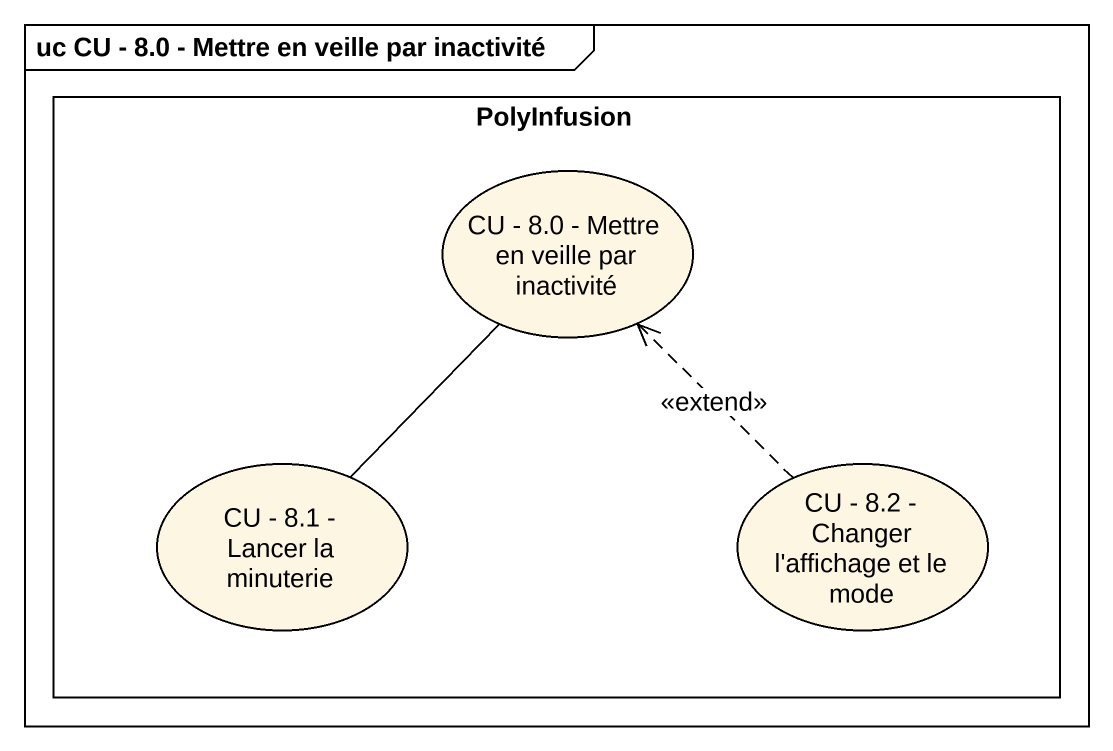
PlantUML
@startuml
mainframe uc CU - 8.0 - Mettre en veille par inactivité
rectangle PolyInfusion {
  usecase "CU - 8.0 - Mettre en veille par inactivité" as CU_8_0_Mettre_en_veille_par
  usecase "CU - 8.1 - Lancer la minuterie" as CU_8_1_Lancer_la_minuterie
  usecase "CU - 8.2 - Changer l'affichage et le mode" as CU_8_2_Changer_l_affichage
}
CU_8_0_Mettre_en_veille_par -- CU_8_1_Lancer_la_minuterie
CU_8_2_Changer_l_affichage .up.> CU_8_0_Mettre_en_veille_par : <<extend>>
@enduml
